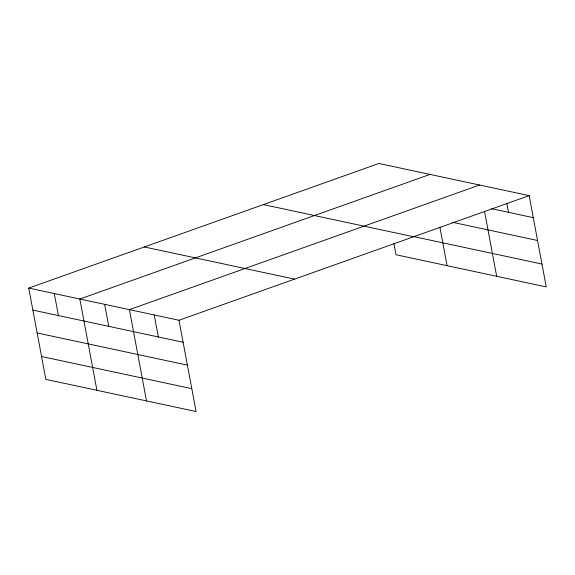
<?xml version="1.0" encoding="UTF-8"?>
<svg xmlns="http://www.w3.org/2000/svg" width="575" height="575" viewBox="0 0 575 575"><rect width="100%" height="100%" fill="white"/><g stroke="black" fill="none" stroke-linecap="round" stroke-linejoin="round"><path stroke-width="0.86" d="M28.75 288.089L178.998 320.253L196.082 411.527L45.835 379.363L28.75 288.089L378.918 163.472L529.165 195.637L546.25 286.911L396.003 254.747L393.861 243.318M430.007 174.412L79.832 299.022L96.916 390.296M479.586 185.021L129.418 309.637L146.496 400.912M178.998 320.253L529.165 195.637M491.402 208.682L533.291 217.652M452.079 222.209L537.567 240.508M413.863 236.627L541.973 264.054M263.364 204.599L413.612 236.763M144.303 246.963L294.551 279.127M32.868 310.105L183.116 342.269M37.145 332.961L187.393 365.125M41.551 356.507L191.798 388.671M506.848 203.536L508.494 212.34M484.531 211.435L496.671 276.295M439.868 227.125L447.084 265.686M154.208 314.942L158.326 336.957M104.628 304.333L108.747 326.341M54.294 293.559L58.413 315.567"/></g></svg>
